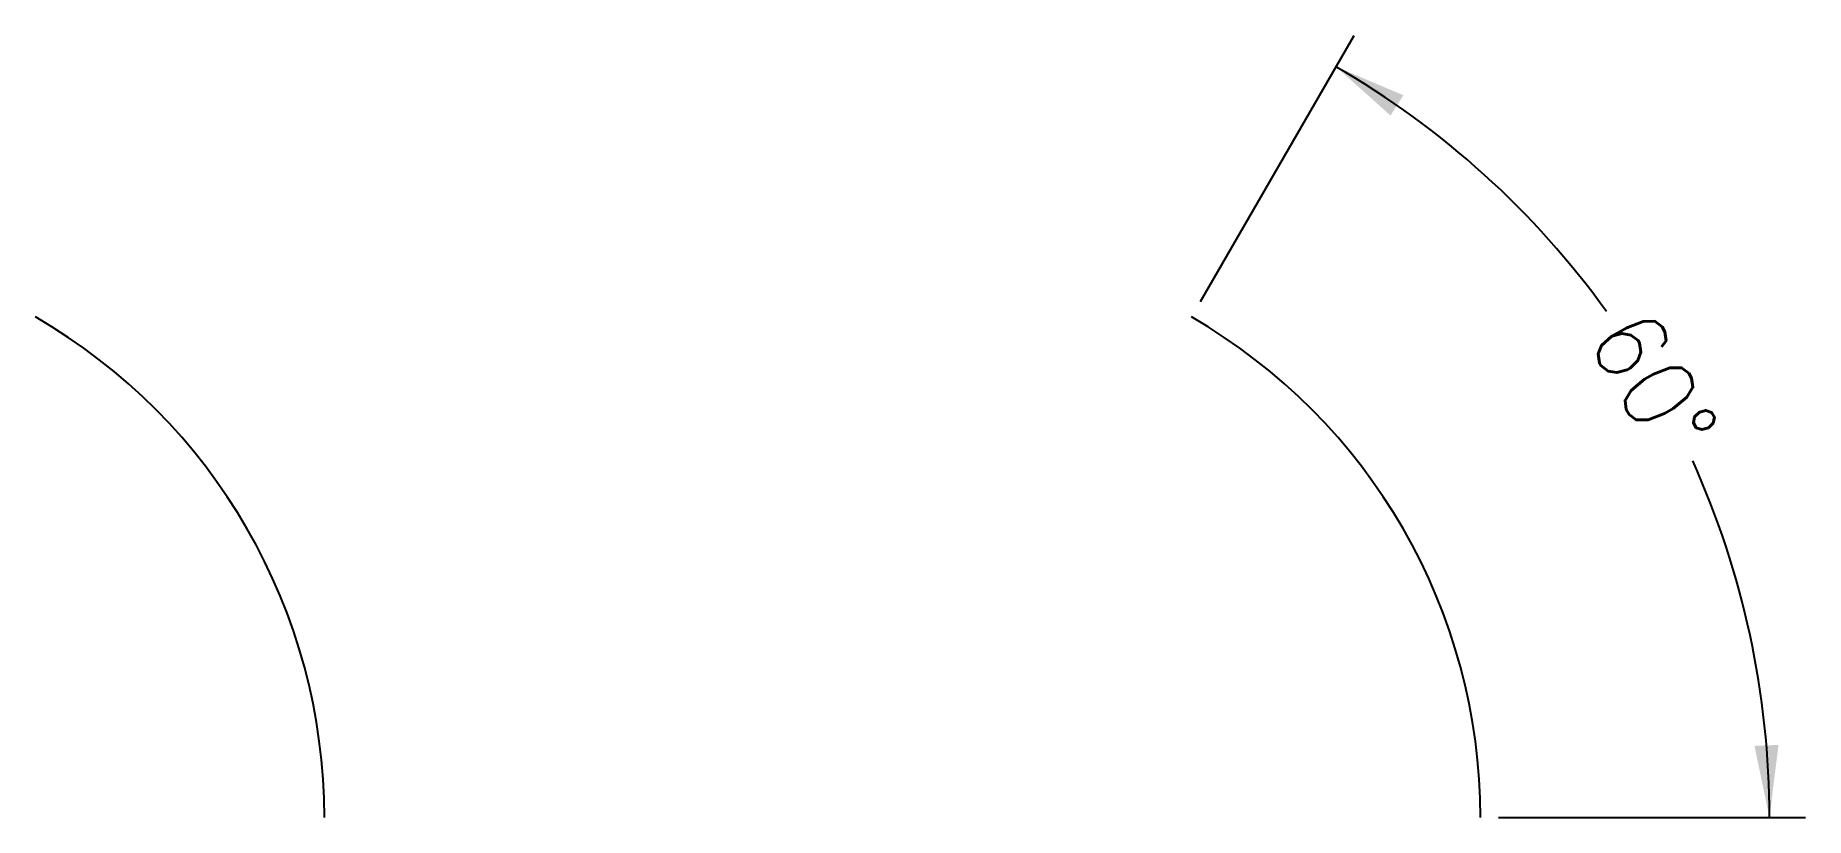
# Model space of a CAD drawing. Header units: millimetres. Extents: x 40 to 101.2, y 10 to 37.1.
import ezdxf

# ---------------------------------------------------------------- set-up
doc = ezdxf.new("R2010")
doc.units = ezdxf.units.MM
doc.layers.get('0').update_dxf_attribs({"lineweight": 25})
doc.styles.add('textstyle11', font='')
doc.styles.get('textstyle11').set_extended_font_data('Standard')

msp = doc.modelspace()

# ---------------------------------------------------------------- linework, layer by layer
for p, q in [((80.312, 27.862), (85.625, 37.063)), ((90.625, 10), (101.25, 10))]:
    msp.add_line(p, q)
for centre, radius, start, end in [((70, 10), 30, 35.71247, 60), ((30, 10), 20, 0, 60), ((70, 10), 20, 0, 60), ((70, 10), 30, 0, 24.28753)]:
    msp.add_arc(centre, radius, start, end)
for points in [[(85, 35.981), (87.334, 34.993), (86.888, 34.29)], [(100, 10), (99.48, 12.48), (100.312, 12.515)]]:
    msp.add_solid(points)

# ---------------------------------------------------------------- texts
at = {"color": 0, "insert": (95.981, 25), "char_height": 2.5, "attachment_point": 5, "rotation": 300, "style": 'textstyle11'}
msp.add_mtext('60°', dxfattribs=at)

doc.saveas('drawing.dxf')
